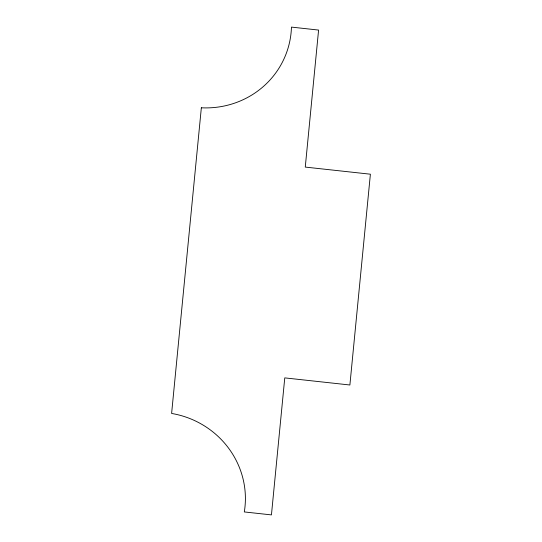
<?xml version="1.0" encoding="UTF-8"?>
<svg xmlns="http://www.w3.org/2000/svg" width="542" height="542" viewBox="0 0 542 542"><rect width="100%" height="100%" fill="white"/><g stroke="black" fill="none" stroke-linecap="round" stroke-linejoin="round"><path stroke-width="0.81" d="M201.339 107.797L171.611 413.451A87.397 84.579 16.5 0 1 244.306 511.933L271.44 514.9L284.767 377.882L349.888 384.996L370.389 174.199L305.268 167.085L318.588 30.067L291.454 27.1A87.397 84.579 16.5 0 1 201.339 107.797"/></g></svg>
